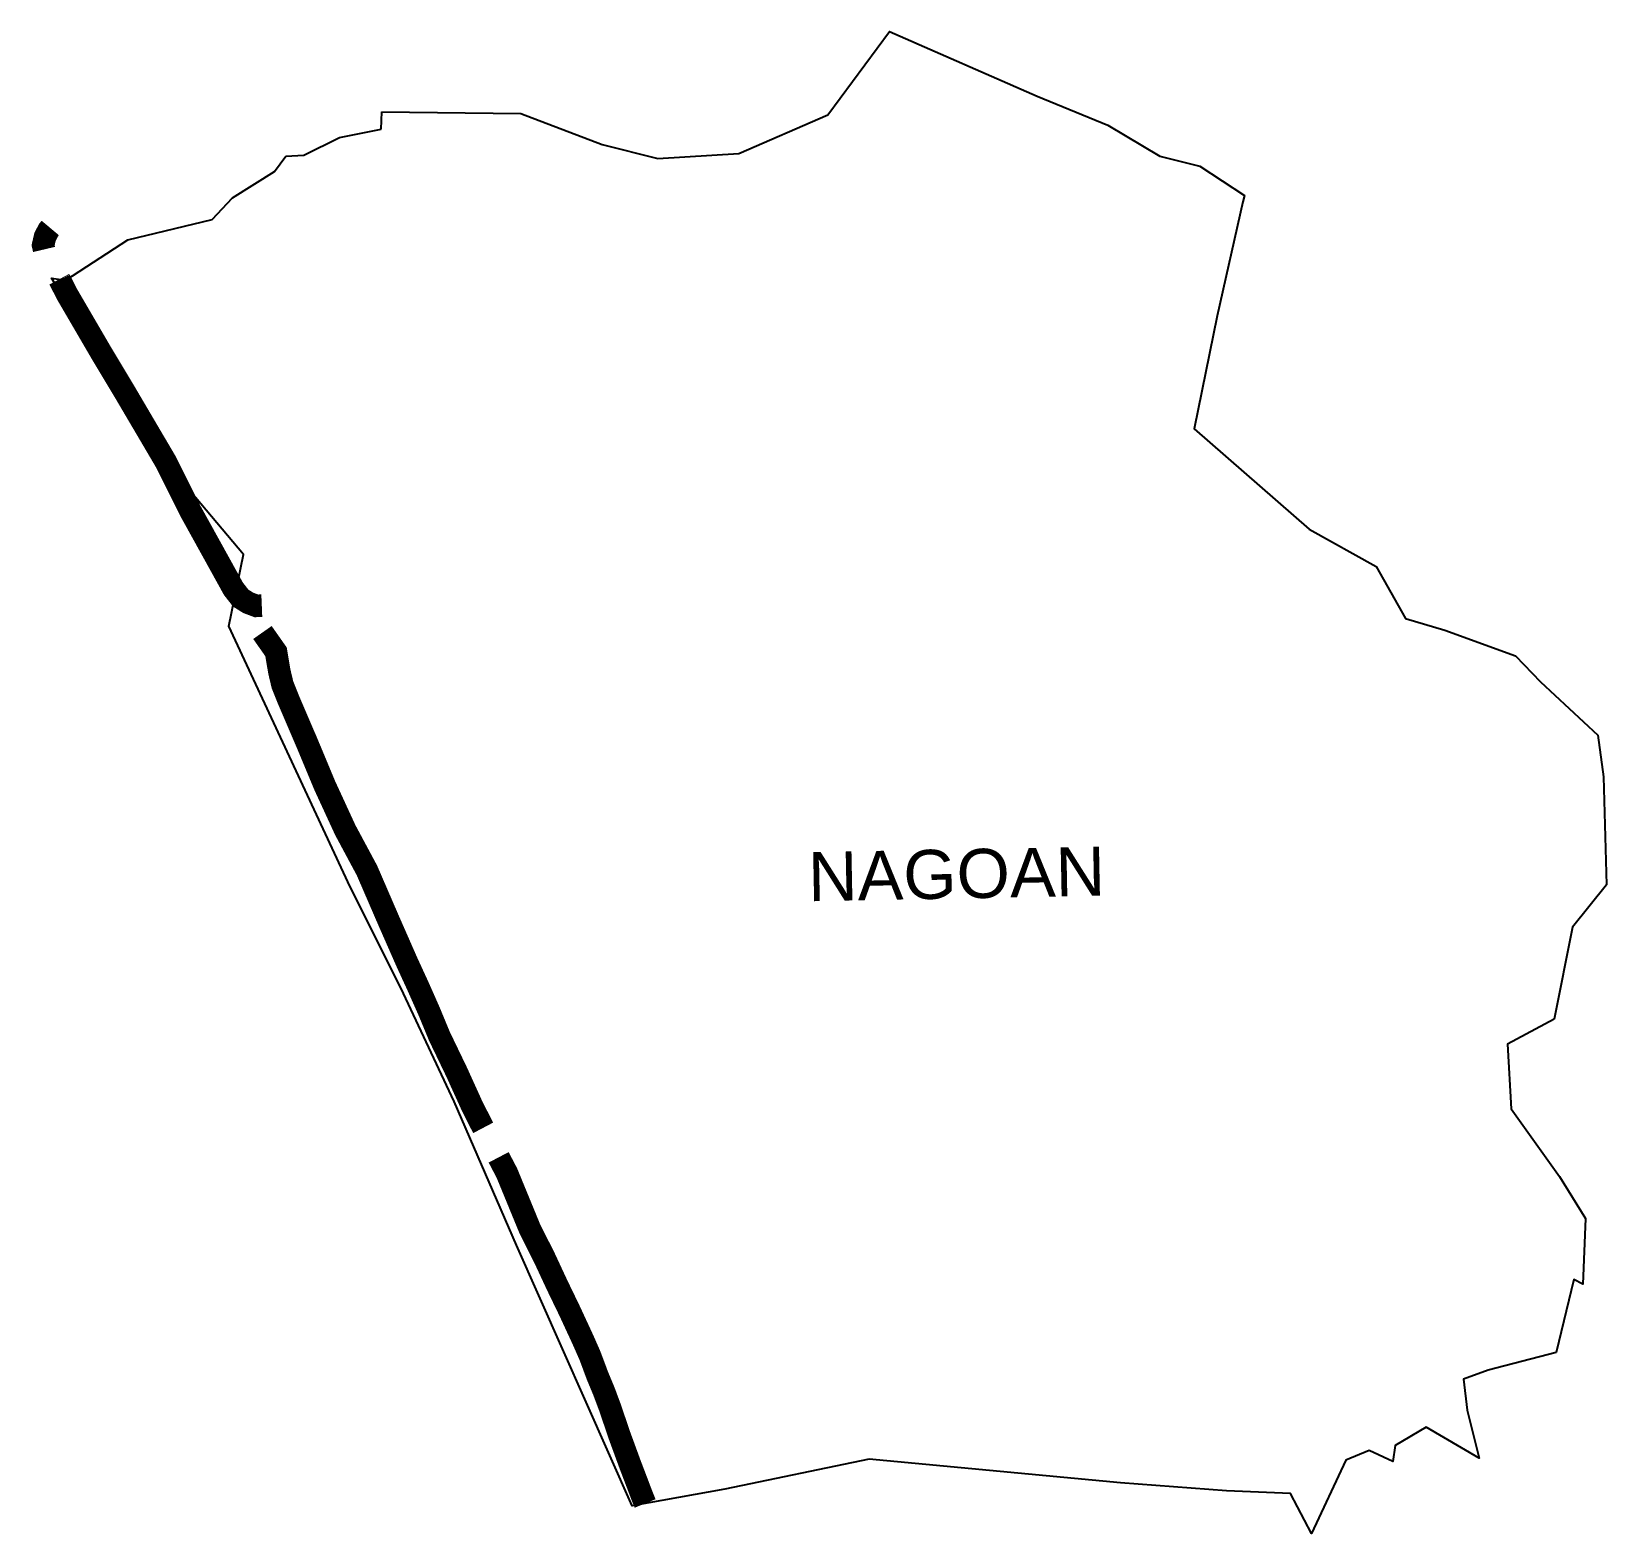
# Model space of a CAD drawing. Header units: metres. Extents: x 277361 to 280851, y 2057105 to 2060435.
import ezdxf

# ---------------------------------------------------------------- set-up
doc = ezdxf.new("R2010")
doc.units = ezdxf.units.M
doc.header["$MEASUREMENT"] = 0
for name, color, linetype in [('ARTIFICIALLY PROTECTED', 10, 'Continuous'), ('village', 3, 'Continuous'), ('VILLAGE NAME', 250, 'Continuous')]:
    doc.layers.add(name, color=color, linetype=linetype)
doc.styles.get("Standard").update_dxf_attribs({"font": 'simplex.shx'})

msp = doc.modelspace()

# ---------------------------------------------------------------- linework, layer by layer
at = {"color": 3, "flags": 128}
for points in [[(278135.3, 2060217.8), (278136.6, 2060256.3)], [(277924.1, 2060158.5), (277964.3, 2060160.6)]]:
    msp.add_lwpolyline(points, dxfattribs=at)
at = {"layer": 'ARTIFICIALLY PROTECTED', "const_width": 50, "flags": 128}
for points in [[(277402.2, 2059998.9), (277398, 2059993.9), (277390.5, 2059979.2), (277386.2, 2059960.7), (277388.4, 2059951.4)], [(277422.2, 2059885.5), (277423, 2059884)], [(277423, 2059884), (277439.6, 2059851.6), (277515, 2059722.3), (277567.5, 2059634.8), (277658.5, 2059480.1), (277711.7, 2059373.4), (277771.4, 2059265.5), (277808.1, 2059199.1), (277824.2, 2059178.5), (277840.9, 2059168), (277858.8, 2059161.3), (277870.9, 2059161.8)], [(277872.3, 2059102.3), (277902.4, 2059059.5), (277909.8, 2059015.6), (277916.8, 2058986.2), (277931, 2058950.8), (277970.7, 2058858.3), (278010.5, 2058762.9), (278055.7, 2058664.7), (278103.9, 2058574.9), (278151.5, 2058464.8), (278192.3, 2058372), (278217.6, 2058316.9), (278242.1, 2058261.6), (278264.5, 2058207.4), (278303.1, 2058127.2), (278336.1, 2058054.4), (278355.7, 2058015.5), (278361.6, 2058004.3)], [(278395.8, 2057938.9), (278414, 2057904.2), (278465.1, 2057779.9), (278496.9, 2057716.9), (278524.9, 2057656.7), (278553.7, 2057597.1), (278583.1, 2057533.5), (278598.2, 2057499.2), (278614.6, 2057455.2), (278628.8, 2057421.1), (278642.2, 2057385.3), (278663.7, 2057322), (278686.6, 2057259.4), (278714, 2057187.4), (278720.4, 2057171.6)]]:
    msp.add_lwpolyline(points, dxfattribs=at)
at = {"layer": 'village', "color": 3}
for points in [[(278136.6, 2060256.3, 0), (278444.8, 2060253, 0), (278625.4, 2060184.3, 0), (278748.9, 2060153, 0), (278928, 2060163.9, 0), (279125.2, 2060250, 0), (279262.1, 2060434.5, 0), (279589.1, 2060291.2, 0), (279745.7, 2060227.2, 0), (279861.1, 2060157.9, 0), (279949.7, 2060135.9, 0), (280048.7, 2060071.1, 0), (280045.4, 2060057.3, 0), (279988.2, 2059804.2, 0), (279937.5, 2059553.8, 0), (280192.3, 2059331.2, 0), (280340.8, 2059248.5, 0), (280405.5, 2059133.3, 0), (280492.9, 2059107.8, 0), (280649.6, 2059050.2, 0), (280704.6, 2058992.9, 0), (280831.8, 2058874.4, 0), (280844, 2058782.5, 0), (280851, 2058543.2, 0)], [(277964.3, 2060160.6, 0), (278043.4, 2060199.4, 0), (278135.3, 2060217.8, 0)], [(280851, 2058543.2, 0), (280775.7, 2058449.2, 0), (280735.4, 2058245.1, 0), (280631.4, 2058189.6, 0), (280639.8, 2058046.4, 0), (280746.8, 2057896.2, 0), (280804.7, 2057803.2, 0), (280798.7, 2057657.9, 0), (280778.7, 2057667.9, 0), (280739.7, 2057506.6, 0), (280588.7, 2057466.8, 0), (280534.3, 2057446.9, 0), (280542.5, 2057378.5, 0), (280568.9, 2057272.1, 0), (280451.2, 2057341.1, 0), (280382.6, 2057300, 0), (280377.5, 2057264.3, 0), (280325.4, 2057289.2, 0), (280273.5, 2057267.6, 0), (280197.6, 2057105, 0), (280151, 2057193.5, 0), (280009.2, 2057199.9, 0), (279773.7, 2057217.6, 0), (279216.8, 2057269.8, 0), (278897.2, 2057203.7, 0), (278691.7, 2057166.4, 0), (278435.3, 2057744, 0), (278296.9, 2058062.3, 0), (278178.8, 2058314.6, 0), (278066.7, 2058538.8, 0), (277797.8, 2059116.3, 0), (277830.3, 2059275.5, 0), (277700.3, 2059429.5, 0), (277405.1, 2059888.1, 0), (277436.8, 2059883.3, 0), (277574.3, 2059972.8, 0), (277760.6, 2060017.9, 0), (277805.7, 2060065.7, 0), (277899.1, 2060123.9, 0), (277924.1, 2060158.5, 0)]]:
    msp.add_polyline3d(points, dxfattribs=at)

# ---------------------------------------------------------------- texts
at = {"layer": 'VILLAGE NAME', "insert": (279080.4, 2058615.2), "char_height": 108.748, "attachment_point": 1, "rotation": 1.1028}
msp.add_mtext_dynamic_manual_height_columns('{\\fArial|b0|i0|c0|p34;NAGOAN}', width=726.929, gutter_width=543.7, heights=[0], dxfattribs=at)

doc.saveas('drawing.dxf')
